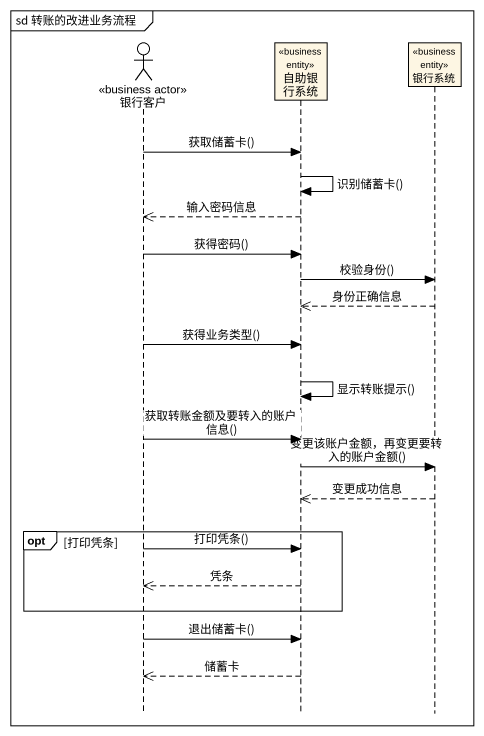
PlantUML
@startuml
mainframe sd 转账的改进业务流程
hide footbox
actor 银行客户 <<business actor>>
participant 自助银行系统 <<business entity>>
participant 银行系统 <<business entity>>

银行客户 -> 自助银行系统 : 获取储蓄卡()
自助银行系统 -> 自助银行系统 : 识别储蓄卡()
自助银行系统 -->> 银行客户 : 输入密码信息
银行客户 -> 自助银行系统 : 获得密码()
自助银行系统 -> 银行系统 : 校验身份()
银行系统 -->> 自助银行系统 : 身份正确信息
银行客户 -> 自助银行系统 : 获得业务类型()
自助银行系统 -> 自助银行系统 : 显示转账提示()
银行客户 -> 自助银行系统 : 获取转账金额及要转入的账户信息()
自助银行系统 -> 银行系统 : 变更该账户金额，再变更要转入的账户金额()
银行系统 -->> 自助银行系统 : 变更成功信息
opt 打印凭条
  银行客户 -> 自助银行系统 : 打印凭条()
  自助银行系统 -->> 银行客户 : 凭条
end
银行客户 -> 自助银行系统 : 退出储蓄卡()
自助银行系统 -->> 银行客户 : 储蓄卡
@enduml
